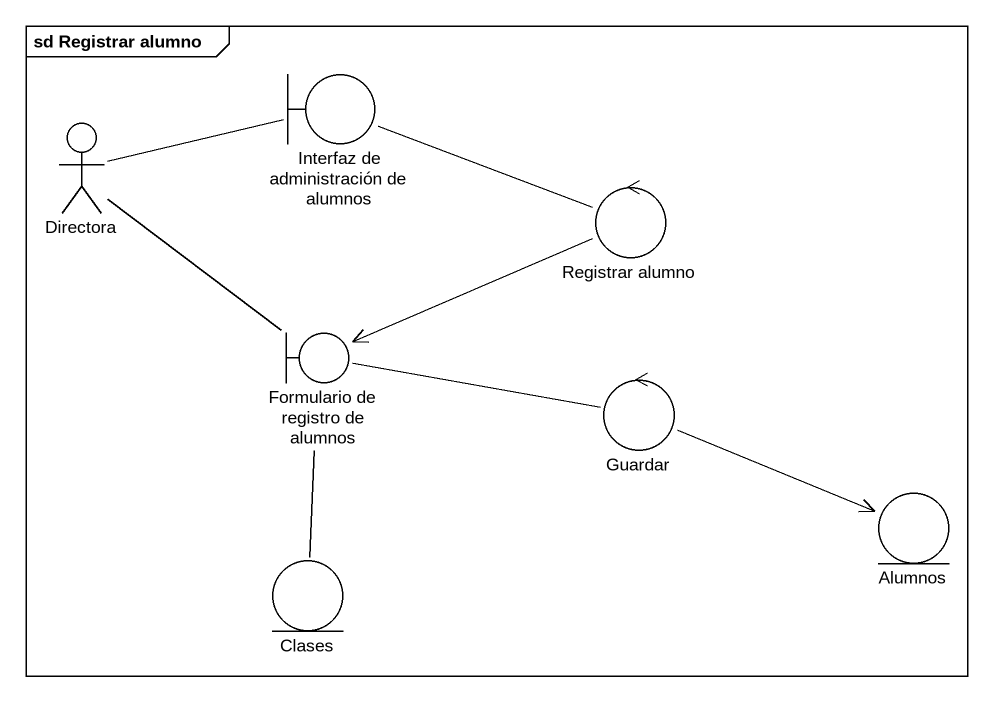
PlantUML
@startuml
mainframe sd Registrar alumno
actor Directora
boundary "Interfaz de administración de alumnos" as Interfaz_de_administración
control "Registrar alumno" as Registrar_alumno
boundary "Formulario de registro de alumnos" as Formulario_de_registro_de
control Guardar
entity Clases
entity Alumnos
Directora -right- Interfaz_de_administración
Interfaz_de_administración -right- Registrar_alumno
Registrar_alumno -left-> Formulario_de_registro_de
Formulario_de_registro_de -up- Directora
Formulario_de_registro_de -right- Guardar
Formulario_de_registro_de -- Clases
Guardar -right-> Alumnos
@enduml
